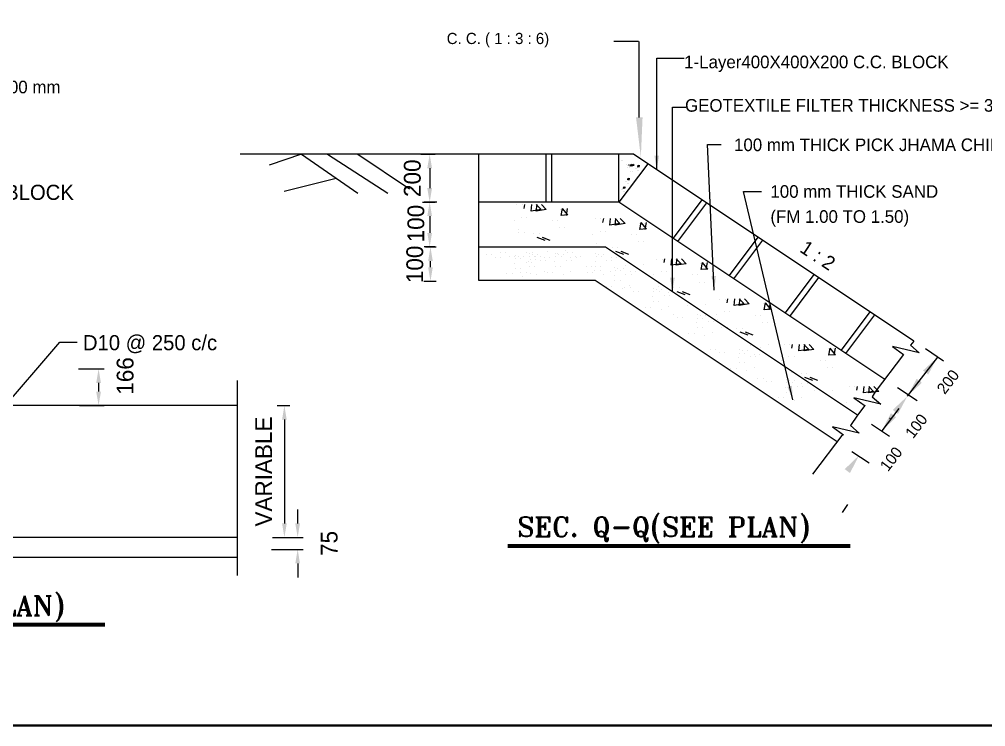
# Model space of a CAD drawing. Extents: x -377620 to 406987, y -326460 to -226264.
# Drawn here: x 292895 to 310136, y -271411 to -258794 of the extents above; entities that cross this region are included whole.
import ezdxf
from ezdxf.enums import TextEntityAlignment as Align

# ---------------------------------------------------------------- set-up
doc = ezdxf.new("R2010")
doc.units = 0
doc.header["$LTSCALE"] = 300
doc.header["$MEASUREMENT"] = 0
doc.layers.get('DEFPOINTS').update_dxf_attribs({"linetype": 'CONTINUOUS'})
doc.layers.add('LINE', color=7, linetype='CONTINUOUS')
doc.styles.add('BIG', font='ROMANT.SHX')
doc.dimstyles.new('3', dxfattribs={"dimtxt": 225, "dimasz": 350, "dimexe": 100, "dimexo": 25, "dimgap": 9, "dimtad": 0, "dimdec": 0, "dimzin": 0, "dimdsep": 46, "dimtxsty": 'Standard', "dimcen": 0, "dimclrd": 5, "dimclre": 6, "dimclrt": 256, "dimadec": 0, "dimazin": 0, "dimtfac": 1, "dimtdec": 0, "dimtofl": 0, "dimtmove": 2, "dimatfit": 3, "dimfxl": 1, "dimtolj": 1, "dimtzin": 0, "dimarcsym": 0})

# ---------------------------------------------------------------- blocks, each defined once
blk = doc.blocks.new('*D111')
at = {"layer": 'DEFPOINTS', "color": 0}
for p in [(293923, -265028), (293943, -265684), (294309, -265684)]:
    blk.add_point(p, dxfattribs=at)
at = {"layer": 'LINE', "color": 7, "lineweight": -2}
for p, q in [((293948, -265028), (294409, -265028)), ((294309, -265278), (294309, -265434)), ((293968, -265684), (294409, -265684))]:
    blk.add_line(p, q, dxfattribs=at)
at = {"layer": 'LINE', "color": 7}
for points in [[(294267, -265278), (294351, -265278), (294309, -265028)], [(294267, -265434), (294351, -265434), (294309, -265684)]]:
    blk.add_solid(points, dxfattribs=at)
at = {"layer": 'LINE', "color": 7, "insert": (294784, -265155), "char_height": 300, "attachment_point": 5, "rotation": 90}
blk.add_mtext('\\A1;166', dxfattribs=at)
blk = doc.blocks.new('*D115')
at = {"layer": 'DEFPOINTS', "color": 0}
for p in [(297468, -265684), (297474, -268036), (297624, -268036)]:
    blk.add_point(p, dxfattribs=at)
at = {"layer": 'LINE', "color": 7, "lineweight": -2}
for p, q in [((297493, -265684), (297724, -265684)), ((297624, -265934), (297624, -267786)), ((297499, -268036), (297724, -268036))]:
    blk.add_line(p, q, dxfattribs=at)
at = {"layer": 'LINE', "color": 7}
for points in [[(297583, -265934), (297666, -265934), (297624, -265684)], [(297583, -267786), (297666, -267786), (297624, -268036)]]:
    blk.add_solid(points, dxfattribs=at)
at = {"layer": 'LINE', "color": 7, "insert": (297253, -266860), "char_height": 300, "attachment_point": 5, "rotation": 90}
blk.add_mtext('\\A1;VARIABLE', dxfattribs=at)
blk = doc.blocks.new('*D116')
at = {"layer": 'DEFPOINTS', "color": 0}
for p in [(297385, -268036), (297372, -268249), (297861, -268249)]:
    blk.add_point(p, dxfattribs=at)
at = {"layer": 'LINE', "color": 7, "lineweight": -2}
for p, q in [((297861, -267786), (297861, -267536)), ((297410, -268036), (297961, -268036)), ((297397, -268249), (297961, -268249)), ((297861, -268499), (297861, -268749))]:
    blk.add_line(p, q, dxfattribs=at)
at = {"layer": 'LINE', "color": 7}
for points in [[(297819, -267786), (297902, -267786), (297861, -268036)], [(297819, -268499), (297902, -268499), (297861, -268249)]]:
    blk.add_solid(points, dxfattribs=at)
at = {"layer": 'LINE', "color": 7, "insert": (298424, -268143), "char_height": 300, "attachment_point": 5, "rotation": 90}
blk.add_mtext('\\A1;75', dxfattribs=at)
blk = doc.blocks.new('*D117')
at = {"layer": 'DEFPOINTS', "color": 0}
for p in [(300371, -262055), (300216, -262855), (300333, -262855)]:
    blk.add_point(p, dxfattribs=at)
at = {"layer": 'LINE', "color": 7, "lineweight": -2}
for p, q in [((300346, -262055), (300116, -262055)), ((300216, -262305), (300216, -262605)), ((300308, -262855), (300116, -262855))]:
    blk.add_line(p, q, dxfattribs=at)
at = {"layer": 'LINE', "color": 7}
for points in [[(300174, -262305), (300258, -262305), (300216, -262055)], [(300174, -262605), (300258, -262605), (300216, -262855)]]:
    blk.add_solid(points, dxfattribs=at)
at = {"layer": 'LINE', "color": 7, "insert": (299971, -262437), "char_height": 300, "attachment_point": 5, "rotation": 90}
blk.add_mtext('\\A1;100', dxfattribs=at)
blk = doc.blocks.new('*D118')
at = {"layer": 'DEFPOINTS', "color": 0}
for p in [(300116, -262855), (300230, -262855), (300088, -263465)]:
    blk.add_point(p, dxfattribs=at)
at = {"layer": 'LINE', "color": 7, "lineweight": -2}
for p, q in [((300141, -262855), (300330, -262855)), ((300230, -263215), (300230, -263105)), ((300113, -263465), (300330, -263465))]:
    blk.add_line(p, q, dxfattribs=at)
at = {"layer": 'LINE', "color": 7}
for points in [[(300189, -263105), (300272, -263105), (300230, -262855)], [(300189, -263215), (300272, -263215), (300230, -263465)]]:
    blk.add_solid(points, dxfattribs=at)
at = {"layer": 'LINE', "color": 7, "insert": (299952, -263165), "char_height": 300, "attachment_point": 5, "rotation": 90}
blk.add_mtext('\\A1;100', dxfattribs=at)
blk = doc.blocks.new('*D119')
at = {"layer": 'DEFPOINTS', "color": 0}
for p in [(300034, -261200), (300061, -262055), (300216, -262055)]:
    blk.add_point(p, dxfattribs=at)
at = {"layer": 'LINE', "color": 7, "lineweight": -2}
for p, q in [((300059, -261200), (300316, -261200)), ((300216, -261450), (300216, -261805)), ((300086, -262055), (300316, -262055))]:
    blk.add_line(p, q, dxfattribs=at)
at = {"layer": 'LINE', "color": 7}
for points in [[(300174, -261450), (300258, -261450), (300216, -261200)], [(300174, -261805), (300258, -261805), (300216, -262055)]]:
    blk.add_solid(points, dxfattribs=at)
at = {"layer": 'LINE', "color": 7, "insert": (299908, -261628), "char_height": 300, "attachment_point": 5, "rotation": 90}
blk.add_mtext('\\A1;200', dxfattribs=at)

msp = doc.modelspace()

# ---------------------------------------------------------------- linework, layer by layer
at = {"layer": 'LINE', "color": 7}
for p, q in [((303940.7411, -259189.7688), (303500.4352, -259189.7688)), ((303955.9702, -260542.3946), (303955.9702, -259187.9429)), ((301093.8887, -261200.3272), (296833.2156, -261200.3272)), ((297931.8807, -261200.3272), (297351.5229, -261393.1872)), ((297931.8807, -261200.3272), (298932.6133, -261892.4384)), ((298393.757, -261200.3272), (299471.4691, -261892.4384)), ((298932.6133, -261200.3272), (299856.3664, -261815.5372)), ((301093.8887, -263455.3272), (301093.8887, -261200.3272)), ((303852.7619, -261200.3272), (301093.8887, -261200.3272)), ((302293.8887, -262055.3272), (302293.8887, -261200.3272)), ((302393.8887, -262055.3272), (302393.8887, -261200.3272)), ((303593.8887, -262055.3272), (303593.8887, -261200.3272)), ((304107.136, -261369.91), (303593.8887, -262055.3272)), ((303640.9971, -261305.8716), (303640.9971, -261305.8716)), ((303664.2489, -261305.8716), (303664.2489, -261305.8716)), ((308853.4284, -264534.1049), (303852.7619, -261200.3272)), ((303732.0513, -261382.9376), (303732.0513, -261382.9376)), ((303751.809, -261436.9285), (303751.809, -261436.9285)), ((303755.3032, -261382.9376), (303755.3032, -261382.9376)), ((303765.0468, -261398.255), (303768.1675, -261381.337)), ((303775.0608, -261436.9285), (303775.0608, -261436.9285)), ((303840.0274, -261403.5581), (303795.559, -261410.4548)), ((303795.5683, -261410.4657), (303798.957, -261381.337)), ((303807.9274, -261511.1219), (303807.9274, -261511.1219)), ((303840.0274, -261403.5581), (303818.7063, -261381.337)), ((303863.2792, -261403.5581), (303818.8108, -261410.4548)), ((303818.8202, -261410.4657), (303822.2088, -261381.337)), ((303831.1792, -261511.1219), (303831.1792, -261511.1219)), ((303863.2792, -261403.5581), (303841.9581, -261381.337)), ((303855.3088, -261407.9918), (303855.3088, -261407.9918)), ((303890.4683, -261453.374), (303890.4683, -261453.374)), ((303913.7201, -261453.374), (303913.7201, -261453.374)), ((303921.9704, -261485.2), (303921.9704, -261485.2)), ((303927.7349, -261401.3385), (303927.7349, -261401.3385)), ((303959.4567, -261427.0018), (303929.5709, -261429.6164)), ((303929.5798, -261429.6313), (303935.3611, -261398.29)), ((303959.4567, -261427.0018), (303935.3522, -261398.2751)), ((303945.2223, -261485.2), (303945.2223, -261485.2)), ((303950.9868, -261401.3385), (303950.9868, -261401.3385)), ((303952.8317, -261429.6313), (303958.613, -261398.29)), ((298545.3875, -261631.9045), (297621.6344, -261862.6082)), ((303712.4913, -261681.9688), (303712.4913, -261681.9688)), ((303735.7431, -261681.9688), (303735.7431, -261681.9688)), ((303743.9935, -261713.7947), (303743.9935, -261713.7947)), ((303749.758, -261629.9332), (303749.758, -261629.9332)), ((303781.4798, -261655.5965), (303751.594, -261658.2112)), ((303751.6029, -261658.2261), (303757.3842, -261626.8848)), ((303781.4798, -261655.5965), (303757.3753, -261626.8699)), ((303767.2453, -261713.7947), (303767.2453, -261713.7947)), ((303773.0098, -261629.9332), (303773.0098, -261629.9332)), ((303774.8547, -261658.2261), (303780.636, -261626.8848)), ((303636.2155, -261834.3655), (303636.2155, -261834.3655)), ((303659.4673, -261834.3655), (303659.4673, -261834.3655)), ((303667.7177, -261866.1915), (303667.7177, -261866.1915)), ((303673.4822, -261782.33), (303673.4822, -261782.33)), ((303705.204, -261807.9933), (303675.3181, -261810.608)), ((303675.3271, -261810.6229), (303681.1084, -261779.2815)), ((303705.204, -261807.9933), (303681.0994, -261779.2666)), ((303690.9695, -261866.1915), (303690.9695, -261866.1915)), ((303696.734, -261782.33), (303696.734, -261782.33)), ((303698.5789, -261810.6229), (303704.3602, -261779.2815)), ((303593.8887, -262055.3272), (301093.8887, -262055.3272)), ((308334.7408, -265215.8953), (303593.8887, -262055.3272)), ((305071.5893, -262012.8789), (304558.3421, -262698.2961)), ((301771.1718, -262104.4769), (301771.1718, -262104.4769)), ((301864.1791, -262104.4769), (301864.1791, -262104.4769)), ((301903.1535, -262165.7465), (301915.6365, -262098.0744)), ((302203.0759, -262186.9591), (302025.2024, -262214.5456)), ((302025.2398, -262214.5891), (302038.7944, -262098.0744)), ((302203.0759, -262186.9591), (302117.7915, -262098.0744)), ((302296.0832, -262186.9591), (302118.2097, -262214.5456)), ((302118.2471, -262214.5891), (302131.8017, -262098.0744)), ((302296.0832, -262186.9591), (302210.7988, -262098.0744)), ((302553.9062, -262178.0803), (302553.9062, -262178.0803)), ((302561.2859, -262291.2519), (302584.411, -262165.8865)), ((302680.7934, -262280.7336), (302584.3753, -262165.8269)), ((302646.9135, -262178.0803), (302646.9135, -262178.0803)), ((302654.2932, -262291.2519), (302677.4183, -262165.8865)), ((305154.9192, -262068.4321), (304638.3878, -262758.2351)), ((301720.6333, -262378.2903), (301720.6333, -262378.2903)), ((301850.2023, -262320.4406), (301850.2023, -262320.4406)), ((301943.2096, -262320.4406), (301943.2096, -262320.4406)), ((302404.8395, -262386.2225), (302404.8395, -262386.2225)), ((302497.8468, -262386.2225), (302497.8468, -262386.2225)), ((302680.7934, -262280.7335), (302561.2501, -262291.1922)), ((303176.0383, -262353.9771), (303176.0383, -262353.9771)), ((303269.0456, -262353.9771), (303269.0456, -262353.9771)), ((303308.02, -262415.2466), (303320.5029, -262347.5746)), ((303430.1063, -262464.0893), (303443.6609, -262347.5746)), ((303607.9424, -262436.4592), (303522.658, -262347.5746)), ((303523.1136, -262464.0893), (303536.6682, -262347.5746)), ((303700.9497, -262436.4592), (303615.6653, -262347.5746)), ((301794.5191, -262540.103), (301794.5191, -262540.103)), ((302530.8482, -262513.5264), (302530.8482, -262513.5264)), ((302623.8555, -262513.5264), (302623.8555, -262513.5264)), ((303255.0688, -262569.9407), (303255.0688, -262569.9407)), ((303348.0761, -262569.9407), (303348.0761, -262569.9407)), ((303607.9424, -262436.4592), (303430.0689, -262464.0457)), ((303700.9497, -262436.4592), (303523.0762, -262464.0457)), ((303958.7727, -262427.5805), (303958.7727, -262427.5805)), ((304085.6599, -262530.2337), (303966.1165, -262540.6924)), ((303966.1523, -262540.752), (303989.2775, -262415.3867)), ((304085.6599, -262530.2337), (303989.2418, -262415.3271)), ((304051.78, -262427.5805), (304051.78, -262427.5805)), ((304059.1596, -262540.752), (304082.2848, -262415.3867)), ((301806.5365, -262598.4304), (301806.5365, -262598.4304)), ((301899.5438, -262598.4304), (301899.5438, -262598.4304)), ((302074.676, -262617.214), (302074.676, -262617.214)), ((302274.3379, -262741.0912), (302134.3009, -262687.336)), ((302167.6832, -262617.214), (302167.6832, -262617.214)), ((302367.3452, -262741.0912), (302227.3082, -262687.336)), ((303125.4997, -262627.7905), (303125.4997, -262627.7905)), ((303809.706, -262635.7227), (303809.706, -262635.7227)), ((303902.7132, -262635.7227), (303902.7132, -262635.7227)), ((306071.7636, -262679.6617), (305558.5164, -263365.079)), ((306155.0935, -262735.2149), (305638.5621, -263425.018)), ((303351.6682, -262855.3272), (301093.8887, -262855.3272)), ((302635.0478, -262914.0962), (302635.0478, -262914.0962)), ((303199.3856, -262789.6032), (303199.3856, -262789.6032)), ((303211.403, -262847.9305), (303211.403, -262847.9305)), ((303304.4103, -262847.9305), (303304.4103, -262847.9305)), ((307849.4191, -265853.8278), (303351.6682, -262855.3272)), ((303479.5424, -262866.7142), (303479.5424, -262866.7142)), ((303572.5497, -262866.7142), (303572.5497, -262866.7142)), ((303935.7147, -262763.0265), (303935.7147, -262763.0265)), ((304028.722, -262763.0265), (304028.722, -262763.0265)), ((301232.495, -262990.6507), (301232.495, -262990.6507)), ((301325.5023, -262990.6507), (301325.5023, -262990.6507)), ((301383.9066, -263047.6654), (301383.9066, -263047.6654)), ((301476.9138, -263047.6654), (301476.9138, -263047.6654)), ((301482.2492, -262959.4633), (301482.2492, -262959.4633)), ((301575.2565, -262959.4633), (301575.2565, -262959.4633)), ((301633.6608, -263016.478), (301633.6608, -263016.478)), ((301726.6681, -263016.478), (301726.6681, -263016.478)), ((301739.0969, -263004.3772), (301739.0969, -263004.3772)), ((301751.1143, -263062.7046), (301751.1143, -263062.7046)), ((301794.2876, -263018.6864), (301794.2876, -263018.6864)), ((301844.1216, -263062.7046), (301844.1216, -263062.7046)), ((301887.2949, -263018.6864), (301887.2949, -263018.6864)), ((301950.5389, -262959.4633), (301950.5389, -262959.4633)), ((301988.8511, -262973.1898), (301988.8511, -262973.1898)), ((302000.8685, -263031.5171), (302000.8685, -263031.5171)), ((302019.2537, -263081.4882), (302019.2537, -263081.4882)), ((302043.5462, -262959.4633), (302043.5462, -262959.4633)), ((302044.0418, -262987.4989), (302044.0418, -262987.4989)), ((302093.8758, -263031.5171), (302093.8758, -263031.5171)), ((302101.9505, -263016.478), (302101.9505, -263016.478)), ((302112.261, -263081.4882), (302112.261, -263081.4882)), ((302137.0491, -262987.4989), (302137.0491, -262987.4989)), ((302185.7258, -263094.7378), (302185.7258, -263094.7378)), ((302194.9578, -263016.478), (302194.9578, -263016.478)), ((302269.0079, -263050.3007), (302269.0079, -263050.3007)), ((302278.7331, -263094.7378), (302278.7331, -263094.7378)), ((302313.4126, -262927.4668), (302313.4126, -262927.4668)), ((302362.0152, -263050.3007), (302362.0152, -263050.3007)), ((302457.1408, -262973.1898), (302457.1408, -262973.1898)), ((302469.1582, -263031.5171), (302469.1582, -263031.5171)), ((302505.4788, -262971.946), (302505.4788, -262971.946)), ((302512.3315, -262987.4989), (302512.3315, -262987.4989)), ((302562.1655, -263031.5171), (302562.1655, -263031.5171)), ((302605.3388, -262987.4989), (302605.3388, -262987.4989)), ((302654.0155, -263094.7378), (302654.0155, -263094.7378)), ((302668.582, -262959.4633), (302668.582, -262959.4633)), ((302737.2976, -263050.3007), (302737.2976, -263050.3007)), ((302747.0228, -263094.7378), (302747.0228, -263094.7378)), ((302761.5893, -262959.4633), (302761.5893, -262959.4633)), ((302819.9935, -263016.478), (302819.9935, -263016.478)), ((302830.3049, -263050.3007), (302830.3049, -263050.3007)), ((302913.0008, -263016.478), (302913.0008, -263016.478)), ((303175.1838, -262973.1898), (303175.1838, -262973.1898)), ((303187.2013, -263031.5171), (303187.2013, -263031.5171)), ((303230.3746, -262987.4989), (303230.3746, -262987.4989)), ((303280.2085, -263031.5171), (303280.2085, -263031.5171)), ((303323.3818, -262987.4989), (303323.3818, -262987.4989)), ((303372.0586, -263094.7378), (303372.0586, -263094.7378)), ((303455.3407, -263050.3007), (303455.3407, -263050.3007)), ((303465.0659, -263094.7378), (303465.0659, -263094.7378)), ((303679.2044, -262990.5914), (303539.1673, -262936.8362)), ((303548.348, -263050.3007), (303548.348, -263050.3007)), ((303772.2117, -262990.5914), (303632.1746, -262936.8362)), ((304268.7131, -263071.2913), (304268.7131, -263071.2913)), ((304361.7204, -263071.2913), (304361.7204, -263071.2913)), ((304400.6948, -263132.5608), (304413.1777, -263064.8888)), ((304522.7811, -263181.4035), (304536.3357, -263064.8888)), ((304700.6172, -263153.7734), (304615.3328, -263064.8888)), ((304615.7884, -263181.4035), (304629.343, -263064.8888)), ((304793.6245, -263153.7734), (304708.3401, -263064.8888)), ((301733.9242, -263143.4383), (301733.9242, -263143.4383)), ((301740.0693, -263234.5389), (301740.0693, -263234.5389)), ((301833.0766, -263234.5389), (301833.0766, -263234.5389)), ((301935.9716, -263125.9252), (301935.9716, -263125.9252)), ((301983.6784, -263112.2509), (301983.6784, -263112.2509)), ((301989.8235, -263203.3514), (301989.8235, -263203.3514)), ((302028.9789, -263125.9252), (302028.9789, -263125.9252)), ((302082.8308, -263203.3514), (302082.8308, -263203.3514)), ((302451.9681, -263112.2509), (302451.9681, -263112.2509)), ((302458.1132, -263203.3514), (302458.1132, -263203.3514)), ((302551.1205, -263203.3514), (302551.1205, -263203.3514)), ((303011.9941, -263208.964), (303011.9941, -263208.964)), ((303105.0014, -263208.964), (303105.0014, -263208.964)), ((303163.4057, -263265.9787), (303163.4057, -263265.9787)), ((303170.0112, -263112.2509), (303170.0112, -263112.2509)), ((303176.1562, -263203.3514), (303176.1562, -263203.3514)), ((303256.413, -263265.9787), (303256.413, -263265.9787)), ((303269.1635, -263203.3514), (303269.1635, -263203.3514)), ((303518.596, -263222.6905), (303518.596, -263222.6905)), ((303573.7867, -263236.9996), (303573.7867, -263236.9996)), ((303666.794, -263236.9996), (303666.794, -263236.9996)), ((303718.279, -263176.9669), (303718.279, -263176.9669)), ((303910.3453, -263221.4461), (303910.3453, -263221.4461)), ((304039.9143, -263163.5964), (304039.9143, -263163.5964)), ((304700.6172, -263153.7734), (304522.7437, -263181.3599)), ((304793.6245, -263153.7734), (304615.751, -263181.3599)), ((305051.4475, -263144.8947), (305051.4475, -263144.8947)), ((305178.3347, -263247.5479), (305058.7913, -263258.0066)), ((305058.8271, -263258.0662), (305081.9523, -263132.7008)), ((305178.3347, -263247.5479), (305081.9166, -263132.6413)), ((305144.4548, -263144.8947), (305144.4548, -263144.8947)), ((305151.8344, -263258.0662), (305174.9596, -263132.7008)), ((301595.6541, -263332.9047), (301595.6541, -263332.9047)), ((301688.6614, -263332.9047), (301688.6614, -263332.9047)), ((301845.4084, -263301.7173), (301845.4084, -263301.7173)), ((301880.7277, -263377.384), (301880.7277, -263377.384)), ((301938.4156, -263301.7173), (301938.4156, -263301.7173)), ((302010.2967, -263319.5342), (302010.2967, -263319.5342)), ((302130.4819, -263346.1965), (302130.4819, -263346.1965)), ((302260.0509, -263288.3468), (302260.0509, -263288.3468)), ((302313.6981, -263301.7173), (302313.6981, -263301.7173)), ((302406.7054, -263301.7173), (302406.7054, -263301.7173)), ((302598.7716, -263346.1965), (302598.7716, -263346.1965)), ((302728.3406, -263288.3468), (302728.3406, -263288.3468)), ((303031.7411, -263301.7173), (303031.7411, -263301.7173)), ((303124.7484, -263301.7173), (303124.7484, -263301.7173)), ((303316.8146, -263346.1965), (303316.8146, -263346.1965)), ((303446.3837, -263288.3468), (303446.3837, -263288.3468)), ((303513.4233, -263361.7516), (303513.4233, -263361.7516)), ((303530.6134, -263281.0179), (303530.6134, -263281.0179)), ((303623.6207, -263281.0179), (303623.6207, -263281.0179)), ((303715.4707, -263344.2385), (303715.4707, -263344.2385)), ((303798.7528, -263299.8015), (303798.7528, -263299.8015)), ((303808.478, -263344.2385), (303808.478, -263344.2385)), ((303891.7601, -263299.8015), (303891.7601, -263299.8015)), ((304218.1745, -263345.1047), (304218.1745, -263345.1047)), ((304347.7436, -263287.2549), (304347.7436, -263287.2549)), ((304440.7509, -263287.2549), (304440.7509, -263287.2549)), ((304902.3808, -263353.0369), (304902.3808, -263353.0369)), ((304995.388, -263353.0369), (304995.388, -263353.0369)), ((307071.9373, -263346.4442), (306558.6901, -264031.8615)), ((307155.2672, -263401.9974), (306638.7358, -264091.8005)), ((303170.0029, -263455.3272), (301093.8887, -263455.3272)), ((307485.4278, -266332.2772), (303170.0029, -263455.3272)), ((303375.1533, -263551.218), (303375.1533, -263551.218)), ((303468.1605, -263551.218), (303468.1605, -263551.218)), ((303519.5684, -263452.8521), (303519.5684, -263452.8521)), ((303612.5757, -263452.8521), (303612.5757, -263452.8521)), ((303660.2268, -263595.6972), (303660.2268, -263595.6972)), ((303698.8176, -263583.2146), (303698.8176, -263583.2146)), ((303789.7958, -263537.8475), (303789.7958, -263537.8475)), ((303791.8249, -263583.2146), (303791.8249, -263583.2146)), ((304205.4194, -263596.941), (304205.4194, -263596.941)), ((304260.6101, -263611.2502), (304260.6101, -263611.2502)), ((304292.0604, -263506.9174), (304292.0604, -263506.9174)), ((304304.0778, -263565.2447), (304304.0778, -263565.2447)), ((304353.6174, -263611.2502), (304353.6174, -263611.2502)), ((304397.0851, -263565.2447), (304397.0851, -263565.2447)), ((304572.2172, -263584.0283), (304572.2172, -263584.0283)), ((304665.2245, -263584.0283), (304665.2245, -263584.0283)), ((305028.3895, -263480.3407), (305028.3895, -263480.3407)), ((305121.3968, -263480.3407), (305121.3968, -263480.3407)), ((303850.2291, -263640.2293), (303850.2291, -263640.2293)), ((303943.2364, -263640.2293), (303943.2364, -263640.2293)), ((304200.2468, -263736.0021), (304200.2468, -263736.0021)), ((304217.4368, -263655.2684), (304217.4368, -263655.2684)), ((304310.4441, -263655.2684), (304310.4441, -263655.2684)), ((304402.2942, -263718.4891), (304402.2942, -263718.4891)), ((304485.5763, -263674.052), (304485.5763, -263674.052)), ((304495.3015, -263718.4891), (304495.3015, -263718.4891)), ((304578.5835, -263674.052), (304578.5835, -263674.052)), ((304771.8792, -263707.9055), (304631.8421, -263654.1504)), ((304864.8865, -263707.9055), (304724.8494, -263654.1504)), ((305524.5883, -263849.8744), (305537.0713, -263782.2024)), ((305646.6746, -263898.7171), (305660.2292, -263782.2024)), ((305824.5107, -263871.0871), (305739.2263, -263782.2024)), ((305739.6819, -263898.7171), (305753.2365, -263782.2024)), ((305917.518, -263871.0871), (305832.2336, -263782.2024)), ((304061.9767, -263925.4686), (304061.9767, -263925.4686)), ((304154.984, -263925.4686), (304154.984, -263925.4686)), ((304206.3918, -263827.1027), (304206.3918, -263827.1027)), ((304299.3991, -263827.1027), (304299.3991, -263827.1027)), ((304476.6193, -263912.098), (304476.6193, -263912.098)), ((304810.9538, -263894.2811), (304810.9538, -263894.2811)), ((305003.0201, -263938.7603), (305003.0201, -263938.7603)), ((305132.5891, -263880.9106), (305132.5891, -263880.9106)), ((305392.6066, -263788.6049), (305392.6066, -263788.6049)), ((305485.6139, -263788.6049), (305485.6139, -263788.6049)), ((305824.5107, -263871.087), (305646.6372, -263898.6735)), ((305917.518, -263871.087), (305739.6445, -263898.6735)), ((306175.341, -263862.2083), (306175.341, -263862.2083)), ((306182.7207, -263975.3798), (306205.8458, -263850.0145)), ((306302.2282, -263964.8615), (306205.8101, -263849.9549)), ((306268.3483, -263862.2083), (306268.3483, -263862.2083)), ((306275.728, -263975.3798), (306298.8531, -263850.0145)), ((304347.0502, -263969.9478), (304347.0502, -263969.9478)), ((304572.3071, -264051.028), (304572.3071, -264051.028)), ((304630.7113, -264108.0427), (304630.7113, -264108.0427)), ((304723.7186, -264108.0427), (304723.7186, -264108.0427)), ((304985.9017, -264064.7545), (304985.9017, -264064.7545)), ((304997.9191, -264123.0819), (304997.9191, -264123.0819)), ((305041.0924, -264079.0636), (305041.0924, -264079.0636)), ((305090.9264, -264123.0819), (305090.9264, -264123.0819)), ((305134.0997, -264079.0636), (305134.0997, -264079.0636)), ((305342.0681, -264062.4183), (305342.0681, -264062.4183)), ((305471.6371, -264004.5686), (305471.6371, -264004.5686)), ((305564.6444, -264004.5686), (305564.6444, -264004.5686)), ((306026.2743, -264070.3505), (306026.2743, -264070.3505)), ((306119.2816, -264070.3505), (306119.2816, -264070.3505)), ((306302.2282, -263964.8615), (306182.6849, -263975.3202)), ((308068.8639, -264011.0619), (307555.6166, -264696.4792)), ((308152.1937, -264066.6151), (307635.6623, -264756.4182)), ((304980.729, -264203.8156), (304980.729, -264203.8156)), ((304986.8741, -264294.9161), (304986.8741, -264294.9161)), ((305079.8814, -264294.9161), (305079.8814, -264294.9161)), ((305182.7764, -264186.3025), (305182.7764, -264186.3025)), ((305266.0585, -264141.8655), (305266.0585, -264141.8655)), ((305275.7837, -264186.3025), (305275.7837, -264186.3025)), ((305359.0658, -264141.8655), (305359.0658, -264141.8655)), ((305415.9539, -264224.231), (305415.9539, -264224.231)), ((305427.9713, -264282.5584), (305427.9713, -264282.5584)), ((305520.9786, -264282.5584), (305520.9786, -264282.5584)), ((305696.1108, -264301.342), (305696.1108, -264301.342)), ((305789.118, -264301.342), (305789.118, -264301.342)), ((306152.283, -264197.6543), (306152.283, -264197.6543)), ((306245.2903, -264197.6543), (306245.2903, -264197.6543)), ((304842.4589, -264393.282), (304842.4589, -264393.282)), ((304935.4662, -264393.282), (304935.4662, -264393.282)), ((305127.5325, -264437.7612), (305127.5325, -264437.7612)), ((305257.1015, -264379.9115), (305257.1015, -264379.9115)), ((305895.7727, -264425.2192), (305755.7357, -264371.464)), ((305988.78, -264425.2192), (305848.7429, -264371.464)), ((305934.8474, -264611.5947), (305934.8474, -264611.5947)), ((306256.4826, -264598.2242), (306256.4826, -264598.2242)), ((306547.7197, -264599.4815), (306547.7197, -264599.4815)), ((306640.727, -264599.4815), (306640.727, -264599.4815)), ((306679.7015, -264660.751), (306692.1844, -264593.079)), ((306801.7878, -264709.5936), (306815.3423, -264593.079)), ((306979.6238, -264681.9636), (306894.3395, -264593.079)), ((306894.795, -264709.5936), (306908.3496, -264593.079)), ((307072.6311, -264681.9636), (306987.3468, -264593.079)), ((308472.7387, -264629.5595), (308672.414, -264772.0397)), ((308950.6401, -264744.139), (308472.7387, -264629.5595)), ((308853.4284, -264534.1049), (308796.8021, -264608.5375)), ((308796.8021, -264608.5375), (308950.6401, -264744.139)), ((305228.5625, -264674.7793), (305228.5625, -264674.7793)), ((305321.5698, -264674.7793), (305321.5698, -264674.7793)), ((305379.974, -264731.794), (305379.974, -264731.794)), ((305472.9813, -264731.794), (305472.9813, -264731.794)), ((305735.1643, -264688.5058), (305735.1643, -264688.5058)), ((305747.1817, -264746.8331), (305747.1817, -264746.8331)), ((305790.355, -264702.8149), (305790.355, -264702.8149)), ((305840.189, -264746.8331), (305840.189, -264746.8331)), ((305883.3623, -264702.8149), (305883.3623, -264702.8149)), ((305932.0391, -264810.0538), (305932.0391, -264810.0538)), ((306015.3212, -264765.6167), (306015.3212, -264765.6167)), ((306025.0464, -264810.0538), (306025.0464, -264810.0538)), ((306108.3284, -264765.6167), (306108.3284, -264765.6167)), ((306126.9136, -264656.074), (306126.9136, -264656.074)), ((306626.7502, -264815.4451), (306626.7502, -264815.4451)), ((306719.7575, -264815.4451), (306719.7575, -264815.4451)), ((306979.6238, -264681.9636), (306801.7503, -264709.5501)), ((307072.6311, -264681.9636), (306894.7576, -264709.5501)), ((307330.4542, -264673.0849), (307330.4542, -264673.0849)), ((307457.3414, -264775.7381), (307337.798, -264786.1968)), ((307337.8338, -264786.2564), (307360.9589, -264660.891)), ((307457.3414, -264775.7381), (307360.9232, -264660.8314)), ((307423.4614, -264673.0849), (307423.4614, -264673.0849)), ((307430.8411, -264786.2564), (307453.9662, -264660.891)), ((308672.414, -264772.0397), (308163.9782, -265440.3547)), ((309278.7004, -264817.6196), (308736.9429, -265518.4784)), ((309385.1735, -264888.6016), (309062.6431, -264673.5814)), ((305729.9917, -264827.5668), (305729.9917, -264827.5668)), ((305736.1367, -264918.6674), (305736.1367, -264918.6674)), ((305829.144, -264918.6674), (305829.144, -264918.6674)), ((306497.1812, -264873.2948), (306497.1812, -264873.2948)), ((307181.3874, -264881.2271), (307181.3874, -264881.2271)), ((307274.3947, -264881.2271), (307274.3947, -264881.2271)), ((305591.7216, -265017.0333), (305591.7216, -265017.0333)), ((305684.7289, -265017.0333), (305684.7289, -265017.0333)), ((305876.7951, -265061.5125), (305876.7951, -265061.5125)), ((306006.3642, -265003.6628), (306006.3642, -265003.6628)), ((306571.067, -265035.1075), (306571.067, -265035.1075)), ((306583.0845, -265093.4349), (306583.0845, -265093.4349)), ((306676.0918, -265093.4349), (306676.0918, -265093.4349)), ((306851.2239, -265112.2185), (306851.2239, -265112.2185)), ((306944.2312, -265112.2185), (306944.2312, -265112.2185)), ((307307.3962, -265008.5309), (307307.3962, -265008.5309)), ((307400.4034, -265008.5309), (307400.4034, -265008.5309)), ((296784.0547, -265236.6645), (296784.0547, -268717.2843)), ((306071.4822, -265204.9676), (306071.4822, -265204.9676)), ((306164.4895, -265204.9676), (306164.4895, -265204.9676)), ((306222.8937, -265261.9823), (306222.8937, -265261.9823)), ((306315.901, -265261.9823), (306315.901, -265261.9823)), ((306578.084, -265218.6941), (306578.084, -265218.6941)), ((306590.1014, -265277.0215), (306590.1014, -265277.0215)), ((306633.2747, -265233.0033), (306633.2747, -265233.0033)), ((306683.1087, -265277.0215), (306683.1087, -265277.0215)), ((306726.282, -265233.0033), (306726.282, -265233.0033)), ((306858.2409, -265295.8051), (306858.2409, -265295.8051)), ((307050.8859, -265236.0957), (306910.8488, -265182.3405)), ((306951.2482, -265295.8051), (306951.2482, -265295.8051)), ((307143.8931, -265236.0957), (307003.8561, -265182.3405)), ((308950.9731, -265241.5468), (308954.422, -265252.0201)), ((306572.9114, -265357.7552), (306572.9114, -265357.7552)), ((306579.0564, -265448.8558), (306579.0564, -265448.8558)), ((306672.0637, -265448.8558), (306672.0637, -265448.8558)), ((306774.9588, -265340.2421), (306774.9588, -265340.2421)), ((306867.9661, -265340.2421), (306867.9661, -265340.2421)), ((307089.9605, -265422.4713), (307089.9605, -265422.4713)), ((307282.0267, -265466.9505), (307282.0267, -265466.9505)), ((307411.5958, -265409.1008), (307411.5958, -265409.1008)), ((307702.8329, -265347.9831), (307702.8329, -265347.9831)), ((307795.8402, -265347.9831), (307795.8402, -265347.9831)), ((307834.8146, -265409.2526), (307847.2975, -265341.5806)), ((308134.737, -265430.4652), (307956.8635, -265458.0517)), ((307956.9009, -265458.0953), (307970.4555, -265341.5806)), ((308134.737, -265430.4652), (308049.4526, -265341.5806)), ((308227.7443, -265430.4652), (308049.8707, -265458.0517)), ((308049.9082, -265458.0953), (308063.4628, -265341.5806)), ((308163.9782, -265440.3547), (308108.6245, -265525.1764)), ((308227.7443, -265430.4652), (308142.4599, -265341.5806)), ((308910.9048, -265600.0046), (308564.3202, -265368.9482)), ((306434.6413, -265547.2216), (306434.6413, -265547.2216)), ((306527.6486, -265547.2216), (306527.6486, -265547.2216)), ((306719.7148, -265591.7009), (306719.7148, -265591.7009)), ((306849.2839, -265533.8511), (306849.2839, -265533.8511)), ((307652.2943, -265621.7965), (307652.2943, -265621.7965)), ((307781.8634, -265563.9467), (307781.8634, -265563.9467)), ((307784.5611, -265546.1985), (307984.2364, -265688.6787)), ((308262.4625, -265660.7779), (307784.5611, -265546.1985)), ((307874.8707, -265563.9467), (307874.8707, -265563.9467)), ((308108.6245, -265525.1764), (308262.4625, -265660.7779)), ((296784.0547, -265684.4024), (292463.7484, -265684.4024)), ((307978.2888, -265684.4347), (307849.4191, -265853.8278)), ((308584.5443, -265736.5628), (308281.28, -266134.6977)), ((307849.4191, -265853.8278), (307726.3027, -266040.7856)), ((308422.8287, -266236.1009), (308098.0532, -266019.5839)), ((308432.057, -265915.3816), (308420.4689, -265911.7262)), ((307589.5246, -266195.4469), (307047.0945, -266908.4458)), ((307402.2393, -266061.8077), (307601.9146, -266204.2879)), ((307880.1407, -266176.3871), (307402.2393, -266061.8077)), ((307726.3027, -266040.7856), (307880.1407, -266176.3871)), ((308056.7716, -266713.173), (307748.3529, -266507.5606)), ((307668.1397, -267448.1013), (307578.3576, -267591.9605)), ((296784.0547, -268035.6524), (284407.4492, -268035.6524)), ((296784.0547, -268392.4024), (284407.4492, -268392.4024))]:
    msp.add_line(p, q, dxfattribs=at)
at = {"layer": 'LINE', "color": 7, "lineweight": 40, "const_width": 42.8247}
msp.add_lwpolyline([(280603.958, -271389.4538), (341109.158, -271389.4538), (341109.158, -228603.6338), (280603.958, -228603.6338)], close=True, dxfattribs=at)
at = {"layer": 'LINE', "color": 7, "const_width": 75}
for points in [[(307719.3498, -268187.4259), (301610.1066, -268187.4259)], [(294421.7136, -269591.1736), (288312.4705, -269591.1736)]]:
    msp.add_lwpolyline(points, dxfattribs=at)
at = {"layer": 'LINE', "color": 7}
for points in [[(303897.6369, -260542.3946), (304014.3035, -260542.3946), (303983.7307, -261257.1274)], [(309018.4957, -265058.8586), (309110.8005, -265130.2094), (309278.7004, -264817.6196)], [(308997.1284, -265277.2185), (308904.8179, -265205.8751), (308736.9429, -265518.4784)], [(308478.1003, -265761.1783), (308570.8053, -265832.0083), (308736.9429, -265518.4784)], [(308538.7062, -265890.4958), (308445.5907, -265820.2064), (308281.28, -266134.6977)], [(307621.3657, -266817.2449), (307714.9137, -266886.9578), (307877.2781, -266571.4572)]]:
    msp.add_solid(points, dxfattribs=at)

# ---------------------------------------------------------------- texts
for s, height, p in [('C. C. ( 1 : 3 : 6)', 200, (300520.429, -259235.3185)), (' GEOTEXTILE FILTER THICKNESS >= 3.00 mm', 225, (287041.3472, -260113.7692)), (' GEOTEXTILE FILTER THICKNESS >= 3.00 mm', 225, (304688.3472, -260441.7692)), ('D10 @ 250 c/c', 270, (294030.1249, -264696.5133))]:
    msp.add_text(s, height=height, dxfattribs=at).set_placement(p)
for s, height, p in [('1-Layer400X400X200 C.C. BLOCK', 225, (304757.1782, -259554.1306)), ('100 mm THICK PICK JHAMA CHIPS', 225, (305646.6438, -261032.3692)), ('400X400X200 C.C. BLOCK', 270, (289431.1914, -261879.9167)), ('100 mm THICK SAND', 225, (306295.3392, -261864.595)), ('(FM 1.00 TO 1.50)', 225, (306295.3392, -262311.456))]:
    msp.add_text(s, height=height, dxfattribs=at).set_placement(p, align=Align.MIDDLE_LEFT)
for s, height, rotation, p in [('1 : 2', 250, 326.68381046, (306801.5009, -262929.9314)), ('200', 200, 52.61063007, (309407.0476, -265496.3103)), ('100', 200, 52.61063007, (308840.9453, -266285.5238)), ('100', 200, 52.61063007, (308393.2651, -266873.5775))]:
    msp.add_text(s, height=height, rotation=rotation, dxfattribs=at).set_placement(p)
at = {"layer": 'LINE', "color": 7, "style": 'BIG'}
for s, p in [('SEC. Q-Q(SEE PLAN)', (301782.1823, -268021.5059)), ('SEC. P-P(SEE PLAN)', (288484.5461, -269425.2536))]:
    msp.add_text(s, height=350, dxfattribs=at).set_placement(p)

# ---------------------------------------------------------------- dimensions: what is measured, and where the dimension line sits
at = {"layer": 'LINE', "color": 7}
for base, p1, p2, angle, text, picture, middle in [((300215.9738, -262055.3272), (300034, -261200.3272), (300061, -262055.3272), 270, '200', '*D119', (299908, -261627.8272)), ((300215.9738, -262855.3272), (300371.457, -262055.3272), (300332.5863, -262855.3272), 270, '100', '*D117', (299971, -262437.4283)), ((300230.3621, -262855.3272), (300088, -263464.939), (300116, -262855.3272), 90, '100', '*D118', (299952, -263165.0368)), ((294308.8356, -265684.4024), (293922.7464, -265027.8245), (293942.5457, -265684.4024), 270, '166', '*D111', (294784.0226, -265154.5187)), ((297624.2962, -268035.6524), (297467.8504, -265684.4024), (297474.2815, -268035.6524), 270, 'VARIABLE', '*D115', (297253, -266860.0274))]:
    dim = msp.add_linear_dim(base=base, p1=p1, p2=p2, angle=angle, text=text, dimstyle='3', override={"dimtxt": 300, "dimasz": 250, "dimclrd": 7, "dimclre": 7, "dimclrt": 7}, dxfattribs=at)
    dim.commit()
    dim.dimension.update_dxf_attribs({"geometry": picture, "text_midpoint": middle, "dimtype": 160})
dim = msp.add_linear_dim(base=(297860.6396, -268249.4024), p1=(297384.7384, -268035.6524), p2=(297371.8762, -268249.4024), angle=270, text='75', dimstyle='3', override={"dimtxt": 300, "dimasz": 250, "dimclrd": 7, "dimclre": 7, "dimclrt": 7}, dxfattribs=at)
dim.commit()
dim.dimension.update_dxf_attribs({"geometry": '*D116', "text_midpoint": (298424.1396, -268142.5274)})

# ---------------------------------------------------------------- leaders
for points in [[(304266.7757, -261476.3364), (304266.7757, -259488), (304757, -259488)], [(304546.67, -263651.9951), (304546.67, -260359), (304788, -260359)], [(305294.0323, -263624.291), (305173.8422, -261025.1383), (305414.2221, -261025.1383)], [(306696.2477, -265583.6524), (305814.855, -261864.8646), (306135.3615, -261864.8646)], [(292450, -265910), (293619, -264550), (293929, -264550)]]:
    msp.add_leader(points, dimstyle='3', override={"dimtxt": 300, "dimasz": 250, "dimclrd": 7, "dimclre": 7, "dimclrt": 7}, dxfattribs=at)

doc.saveas('drawing.dxf')
